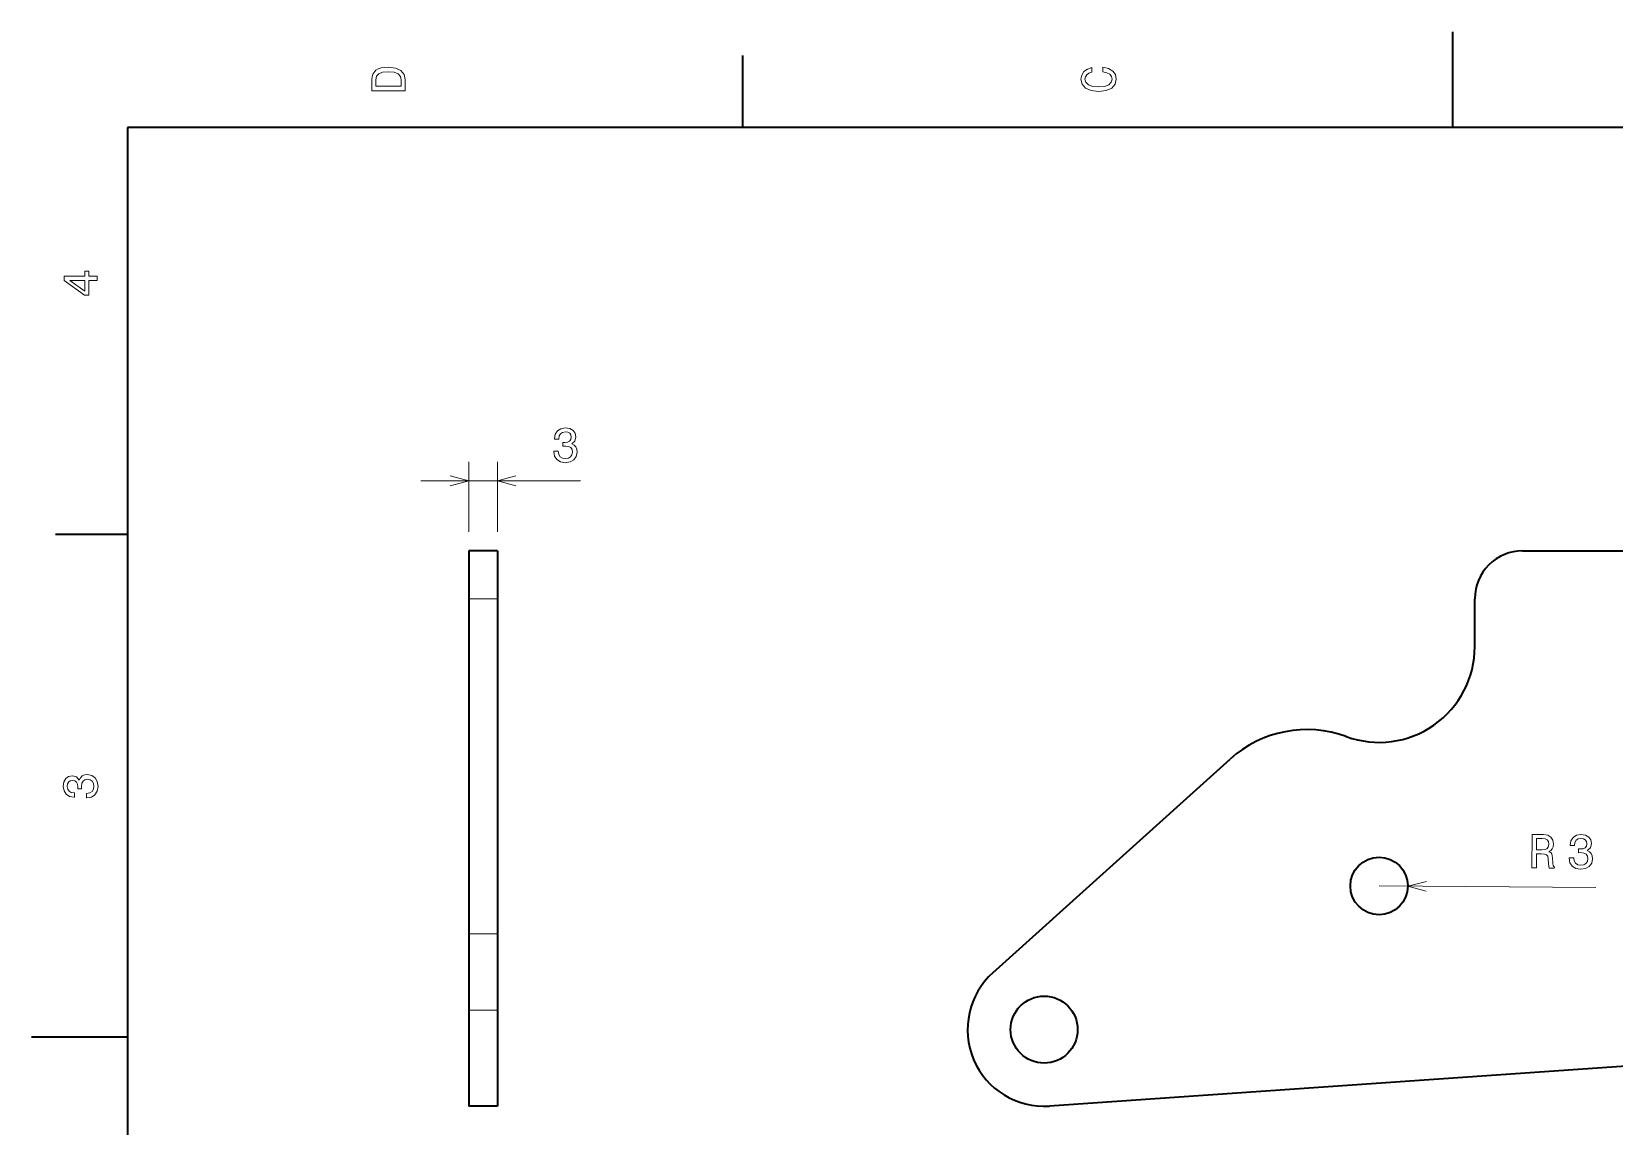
# Model space of a CAD drawing. Extents: x 0 to 297, y 0 to 210.
# Drawn here: x 0 to 165.4, y 95.7 to 210 of the extents above; entities that cross this region are included whole.
import ezdxf

# ---------------------------------------------------------------- set-up
doc = ezdxf.new("R2010")
doc.units = 0

msp = doc.modelspace()

# ---------------------------------------------------------------- linework, layer by layer
at = {"color": 7, "lineweight": 35, "ltscale": 0.25}
for p, q in [((148.5, 200), (148.5, 210)), ((45.666542, 107.802666), (45.666542, 97.802666)), ((48.666542, 107.802666), (48.666542, 97.802666)), ((10, 105), (0, 105))]:
    msp.add_line(p, q, dxfattribs=at)
at = {"color": 7, "lineweight": 35, "ltscale": 0.1875}
for p, q in [((74.300003, 200), (74.300003, 207.5)), ((10, 157.5), (2.5, 157.5))]:
    msp.add_line(p, q, dxfattribs=at)
at = {"color": 7, "lineweight": 35}
for p, q in [((287, 200), (10, 200)), ((10, 200), (10, 10)), ((155.793777, 155.783707), (253.793777, 155.783707)), ((45.666542, 150.783707), (45.666542, 115.783707)), ((48.666542, 150.783707), (48.666542, 115.783707)), ((100.442062, 111.730057), (125.226105, 134.035706)), ((251.344193, 107.802666), (106.344193, 97.802666))]:
    msp.add_line(p, q, dxfattribs=at)
at = {"color": 7, "lineweight": 13, "ltscale": 0.182654}
for p, q in [((45.666542, 157.783707), (45.666542, 165.089859)), ((48.666542, 157.783707), (48.666542, 165.089859))]:
    msp.add_line(p, q, dxfattribs=at)
at = {"color": 7, "lineweight": 13, "ltscale": 0.416975}
msp.add_line((40.666542, 163.089859), (57.345535, 163.089859), dxfattribs=at)
at = {"color": 7, "lineweight": 35, "ltscale": 0.075}
for p, q in [((48.666542, 155.783707), (45.666542, 155.783707)), ((48.666542, 97.783707), (45.666542, 97.783707))]:
    msp.add_line(p, q, dxfattribs=at)
at = {"color": 7, "lineweight": 35, "ltscale": 0.125}
for p, q in [((45.666542, 155.783707), (45.666542, 150.783707)), ((48.666542, 155.783707), (48.666542, 150.783707)), ((150.793777, 145.783707), (150.793777, 150.783707))]:
    msp.add_line(p, q, dxfattribs=at)
at = {"color": 7, "lineweight": 13, "ltscale": 0.075}
for p, q in [((48.666542, 150.783707), (45.666542, 150.783707)), ((48.666542, 115.783707), (45.666542, 115.783707)), ((48.666542, 107.802666), (45.666542, 107.802666)), ((48.666542, 97.802666), (45.666542, 97.802666))]:
    msp.add_line(p, q, dxfattribs=at)
at = {"color": 7, "lineweight": 13}
msp.add_line((140.793777, 120.783707), (163.426926, 120.617462), dxfattribs=at)
at = {"color": 7, "lineweight": 35, "ltscale": 0.199526}
for p, q in [((45.666542, 115.783707), (45.666542, 107.802666)), ((48.666542, 115.783707), (48.666542, 107.802666))]:
    msp.add_line(p, q, dxfattribs=at)
at = {"color": 7, "lineweight": 35, "ltscale": 0.000474}
for p, q in [((45.666542, 97.802666), (45.666542, 97.783707)), ((48.666542, 97.802666), (48.666542, 97.783707))]:
    msp.add_line(p, q, dxfattribs=at)
at = {"color": 7, "lineweight": 13}
for points in [[(35.533215, 204.994965), (35.533215, 203.829971), (39.033215, 203.829971), (39.033215, 204.994965), (38.922264, 205.544678), (38.584366, 205.953171), (38.034657, 206.205338), (37.283215, 206.296112), (36.516644, 206.215424), (36.21405, 206.114563), (35.971977, 205.973343), (35.644165, 205.56485), (35.563473, 205.297562)], [(35.951801, 204.959656), (36.027451, 205.342941), (36.259438, 205.605194), (36.672985, 205.761536), (37.283215, 205.811966), (37.873272, 205.756485), (38.286816, 205.600143), (38.533936, 205.332855), (38.614628, 204.959656), (38.614628, 204.298996), (35.951801, 204.298996)], [(111.93206, 205.817017), (112.35569, 205.716141), (112.658287, 205.549713), (112.844887, 205.317734), (112.905403, 205.045395), (112.814629, 204.71759), (112.54229, 204.460388), (112.098488, 204.28891), (111.483215, 204.233429), (110.872986, 204.28891), (110.424141, 204.455338), (110.151802, 204.71254), (110.055984, 205.045395), (110.106415, 205.287476), (110.247627, 205.494247), (110.474571, 205.655624), (110.787247, 205.766571), (110.787247, 206.245682), (110.308144, 206.094391), (109.94503, 205.832138), (109.718086, 205.474075), (109.637398, 205.045395), (109.763474, 204.510818), (110.116501, 204.10231), (110.696472, 203.840057), (111.483215, 203.749283), (112.269958, 203.840057), (112.84993, 204.10231), (113.208, 204.510818), (113.329041, 205.045395), (113.233215, 205.51442), (112.965927, 205.892654), (112.527161, 206.159943), (111.93206, 206.301163)], [(6.833213, 184.02739), (6.833213, 184.481277), (5.965778, 184.481277), (5.965778, 184.98056), (5.56232, 184.98056), (5.56232, 184.481277), (3.408862, 184.481277), (3.408862, 184.022339), (5.521974, 182.489197), (5.965778, 182.489197), (5.965778, 184.02739)], [(5.56232, 182.912827), (3.993876, 184.02739), (5.56232, 184.02739)], [(54.556629, 166.189285), (54.556629, 166.153976), (54.637321, 165.66983), (54.874352, 165.306717), (55.247551, 165.074738), (55.741787, 164.988998), (56.266281, 165.074738), (56.659653, 165.296631), (56.911816, 165.649658), (57.002594, 166.103546), (56.96225, 166.401093), (56.851295, 166.643173), (56.669743, 166.829773), (56.427666, 166.965942), (56.755478, 167.238281), (56.871471, 167.671997), (56.795822, 168.065369), (56.578964, 168.362915), (56.225937, 168.549515), (55.741787, 168.615082), (55.287895, 168.534378), (54.939915, 168.312485), (54.712967, 167.959457), (54.637321, 167.490433), (54.637321, 167.455139), (55.086166, 167.455139), (55.126514, 167.777893), (55.257637, 168.009888), (55.469452, 168.151093), (55.767002, 168.201538), (56.029251, 168.161179), (56.220894, 168.055283), (56.336887, 167.883804), (56.382278, 167.651825), (56.336887, 167.404694), (56.215851, 167.238281), (56.004036, 167.137405), (55.716572, 167.107147), (55.519886, 167.112198), (55.519886, 166.713776), (55.767002, 166.723862), (56.084728, 166.678482), (56.321758, 166.557434), (56.462967, 166.360748), (56.513401, 166.103546), (56.457924, 165.811035), (56.311672, 165.594177), (56.079685, 165.458008), (55.772045, 165.412628), (55.454323, 165.463058), (55.222336, 165.614349), (55.07608, 165.85643), (55.020607, 166.189285)], [(5.73379, 129.979111), (5.769093, 129.979111), (6.253242, 130.059799), (6.616354, 130.296829), (6.848343, 130.670029), (6.934078, 131.164276), (6.848343, 131.688766), (6.626441, 132.082138), (6.273415, 132.334305), (5.819525, 132.425079), (5.521974, 132.384735), (5.279899, 132.273788), (5.0933, 132.092224), (4.957133, 131.850143), (4.684798, 132.177963), (4.251081, 132.293961), (3.857709, 132.218307), (3.560158, 132.00145), (3.373559, 131.648422), (3.307997, 131.164276), (3.388689, 130.710388), (3.610591, 130.362396), (3.963617, 130.135452), (4.432637, 130.059799), (4.46794, 130.059799), (4.46794, 130.508652), (4.145173, 130.548996), (3.913184, 130.680115), (3.771974, 130.891937), (3.721542, 131.189484), (3.761888, 131.451736), (3.867795, 131.643372), (4.039265, 131.759369), (4.271254, 131.804764), (4.518372, 131.759369), (4.684798, 131.638336), (4.785663, 131.426514), (4.815922, 131.139053), (4.810879, 130.942368), (5.209294, 130.942368), (5.199208, 131.189484), (5.244596, 131.507217), (5.365634, 131.744247), (5.56232, 131.885452), (5.819525, 131.935883), (6.112032, 131.880417), (6.328891, 131.734161), (6.465058, 131.502167), (6.510447, 131.194534), (6.460014, 130.876801), (6.308718, 130.644821), (6.066643, 130.498566), (5.73379, 130.443085)], [(156.763123, 122.666458), (157.232132, 122.663017), (157.242981, 124.14064), (157.722076, 124.137123), (158.074982, 124.1194), (158.296356, 124.047165), (158.416168, 123.879852), (158.464417, 123.58194), (158.486298, 123.127884), (158.514374, 122.830116), (158.573593, 122.653168), (159.103119, 122.649277), (159.103821, 122.745087), (158.988861, 122.887146), (158.950455, 123.149689), (158.919296, 123.714767), (158.836639, 124.13398), (158.721619, 124.265953), (158.540756, 124.363106), (158.743408, 124.487701), (158.88591, 124.66317), (158.978317, 124.884399), (159.010544, 125.151459), (158.943054, 125.5756), (158.743668, 125.894798), (158.412231, 126.088882), (157.958832, 126.157776), (156.788834, 126.166367)], [(157.824554, 125.730072), (158.131973, 125.697556), (158.348114, 125.600143), (158.482986, 125.422638), (158.526337, 125.144928), (158.473755, 124.852798), (158.336288, 124.677292), (158.103638, 124.588226), (157.785751, 124.565338), (157.24614, 124.569305), (157.254684, 125.734261)], [(160.660858, 123.737282), (160.660599, 123.701981), (160.737732, 123.217255), (160.972092, 122.852402), (161.343582, 122.617683), (161.837173, 122.52832), (162.362289, 122.610199), (162.757278, 122.829208), (163.012024, 123.180374), (163.10614, 123.633583), (163.067978, 123.931419), (162.958801, 124.174301), (162.778625, 124.362228), (162.537552, 124.500175), (162.867355, 124.770096), (162.986526, 125.20295), (162.913773, 125.596863), (162.699112, 125.895996), (162.347458, 126.08519), (161.8638, 126.154305), (161.409332, 126.07695), (161.059738, 125.857605), (160.8302, 125.506256), (160.751114, 125.037804), (160.750854, 125.002502), (161.199692, 124.999207), (161.242401, 125.321671), (161.375229, 125.552689), (161.588074, 125.692337), (161.885986, 125.740585), (162.147934, 125.698311), (162.338791, 125.591003), (162.453522, 125.418686), (162.497208, 125.186371), (162.449997, 124.93959), (162.327744, 124.774055), (162.115189, 124.674751), (161.827515, 124.646606), (161.630875, 124.653091), (161.627945, 124.254684), (161.875137, 124.262955), (162.19252, 124.21524), (162.42865, 124.092461), (162.568405, 123.894745), (162.616959, 123.637177), (162.559326, 123.345085), (162.411484, 123.129303), (162.178513, 122.994843), (161.870544, 122.951721), (161.553192, 123.004486), (161.322327, 123.157478), (161.177856, 123.40062), (161.124832, 123.733871)]]:
    msp.add_lwpolyline(points, close=True, dxfattribs=at)
for points in [[(43.734692, 162.57222), (45.666542, 163.089859), (43.734692, 163.607498)], [(50.598392, 163.607498), (48.666542, 163.089859), (50.598392, 162.57222)], [(145.729294, 121.265106), (143.793701, 120.761673), (145.721695, 120.229858)]]:
    msp.add_lwpolyline(points, dxfattribs=at)
at = {"color": 7, "lineweight": 35}
for centre, radius in [((140.793777, 120.783707), 3), ((105.793777, 105.783707), 3.5)]:
    msp.add_circle(centre, radius, dxfattribs=at)
for centre, radius, start, end in [((155.793777, 150.783707), 5, 90.000003, 180.000005), ((140.793777, 145.783707), 10, 249.956616, 360), ((133.253677, 125.116173), 12, 69.956614, 131.987218), ((105.793777, 105.783707), 8, 131.987218, 273.945183)]:
    msp.add_arc(centre, radius, start, end, dxfattribs=at)

doc.saveas('drawing.dxf')
